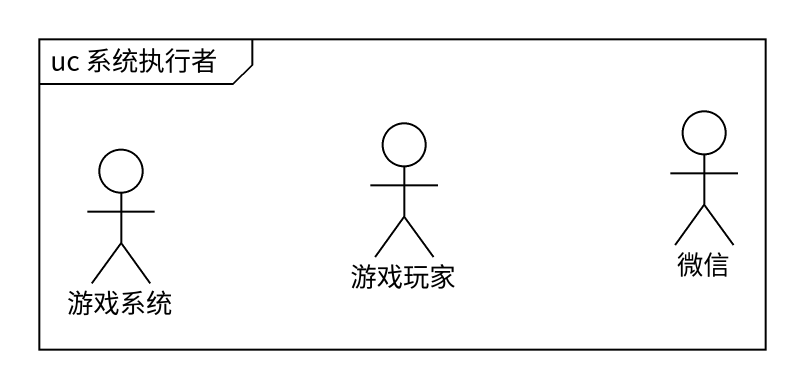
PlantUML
@startuml
mainframe uc 系统执行者
actor 游戏玩家
actor 微信
actor 游戏系统
@enduml
